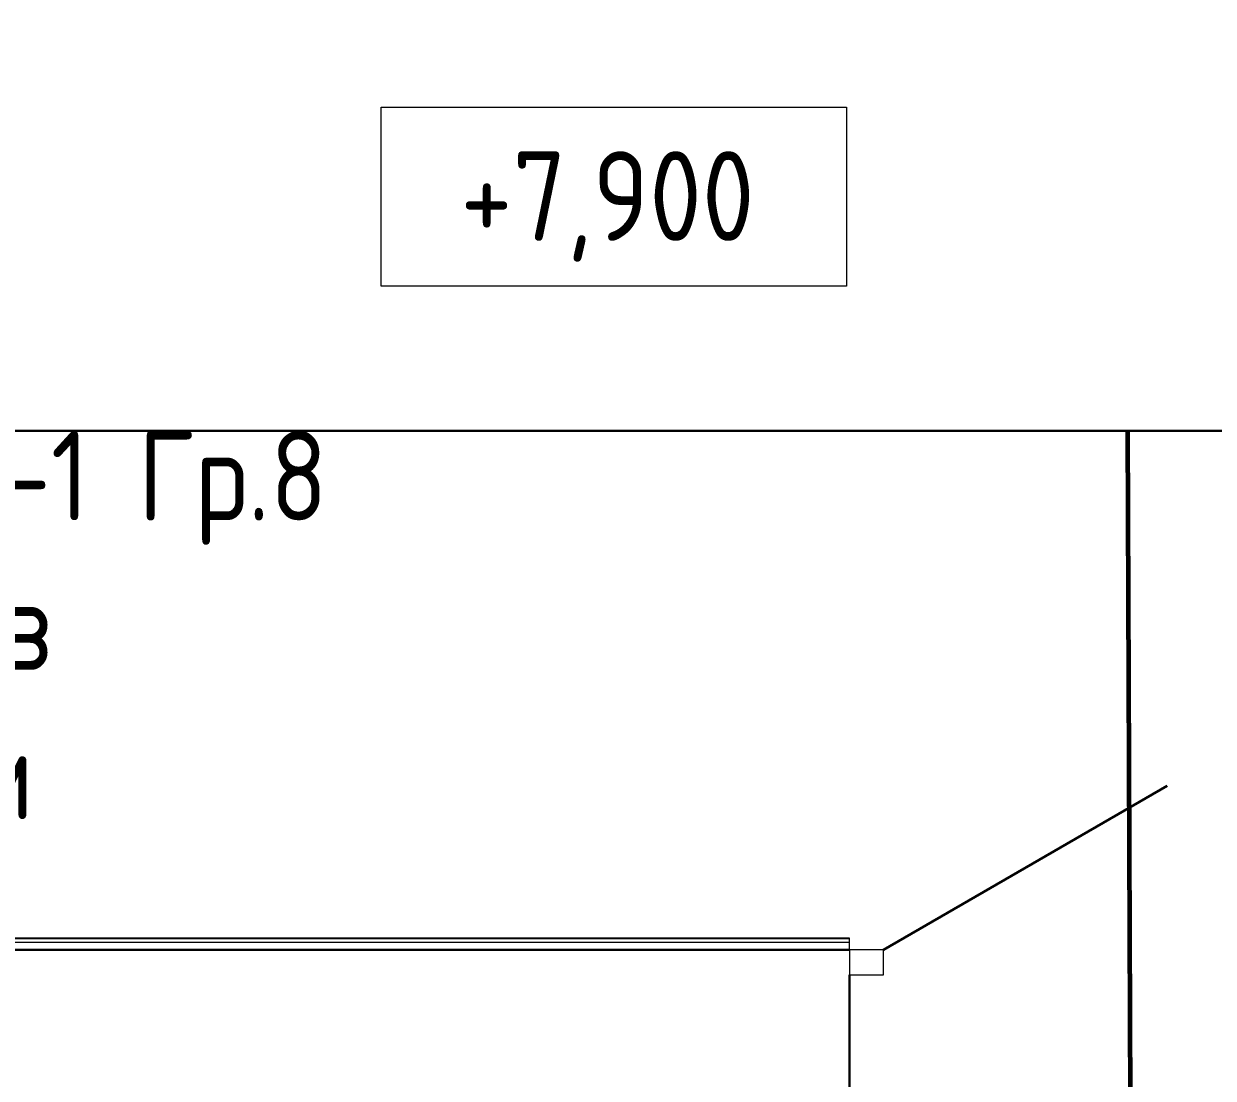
# Model space of a CAD drawing. Header units: millimetres. Extents: x -32 to 417638015, y -35 to 175284279.
# Drawn here: x 417154918 to 417158239, y 175240099 to 175243042 of the extents above; entities that cross this region are included whole.
import ezdxf
from ezdxf import colors
from ezdxf.entities.mleader import LeaderData, LeaderLine
from ezdxf.math import Vec2, Vec3

# ---------------------------------------------------------------- set-up
doc = ezdxf.new("R2010")
doc.units = ezdxf.units.MM
for name, color, linetype, lineweight in [('_ЭМ_гофра', 5, 'Continuous', 60), ('Аннотация', 7, 'Continuous', 18), ('Двери', 7, 'Continuous', 9), ('Отметки', 7, 'Continuous', 9), ('Стены несущие', 7, 'Continuous', 30), ('Стены отделка', 7, 'Continuous', 30), ('Стены штриховка', 7, 'Continuous', 9), ('ШТРИХОВКА', 252, 'Continuous', 15), ('ЭМ_Лоток 1_2', 162, 'Continuous', 30)]:
    doc.layers.add(name, color=color, linetype=linetype, lineweight=lineweight)
doc.layers.add('_ЭМ_Надписи', color=7, linetype='Continuous')
doc.styles.add('GOST Common_1', font='GOST_Common.ttf', dxfattribs={"width": 0.9, "height": 250})
doc.styles.add('ЭОМ', font='isocpeur.ttf', dxfattribs={"width": 0.85, "height": 250})
doc.linetypes.add('Cable in the tray', pattern='A,5,[130,ltypeshp.shx,S=1,R=0,X=0,Y=0],1.5,[130,ltypeshp.shx,S=1.5,R=90,X=0,Y=-1],1,[130,ltypeshp.shx,S=1,R=0,X=0.5,Y=0],5', length=12.5)

# ---------------------------------------------------------------- blocks, each defined once
blk = doc.blocks.new('План 3 этажа')
at = {"layer": 'Аннотация', "color": 8, "lineweight": 20}
for p, q in [((24523.60615828133, 10768.81478851566), (24523.60615828133, 11268.81478851566)), ((24523.60615828133, 11268.81478851566), (25823.60615828133, 11268.81478851566)), ((25823.60615828133, 11268.81478851566), (25823.60615828133, 10768.81478851566)), ((25823.60615828133, 10768.81478851566), (24523.60615828133, 10768.81478851566))]:
    blk.add_line(p, q, dxfattribs=at)
at = {"layer": 'Двери', "color": 8, "lineweight": 30}
blk.add_line((25926.34267625346, 8917.139945119467), (26718.75592071622, 9374.639945119467), dxfattribs=at)
at = {"layer": 'Двери', "color": 8}
for p, q in [((25831.34267625345, 8917.139945119467), (25831.34267625345, 8847.13994511947)), ((25926.34267625346, 8917.139945119467), (25831.34267625345, 8917.139945119467)), ((25926.34267625346, 8847.13994511947), (25926.34267625346, 8917.139945119467)), ((25831.34267625345, 8847.13994511947), (25926.34267625346, 8847.13994511947))]:
    blk.add_line(p, q, dxfattribs=at)
at = {"layer": 'Стены несущие', "color": 8}
for p, q in [((18791.34267625347, 8917.139945119496), (25831.34267625347, 8917.139945119474)), ((25831.34267625347, 8477.139945119474), (25831.34267625347, 8847.13994511947))]:
    blk.add_line(p, q, dxfattribs=at)
at = {"layer": 'Стены отделка', "color": 8, "lineweight": 9}
for p, q in [((25831.34267625347, 8949.139945119474), (18681.34267625347, 8949.139945119496)), ((25831.34267625347, 8917.139945119474), (25831.34267625347, 8949.139945119474))]:
    blk.add_line(p, q, dxfattribs=at)
at = {"layer": 'Стены штриховка', "color": 8}
for p, q in [((25831.34267625347, 8947.139945119474), (18681.34267625347, 8947.139945119496)), ((25831.34267625347, 8937.139945119474), (18791.34267625347, 8937.139945119496))]:
    blk.add_line(p, q, dxfattribs=at)
at = {"layer": 'Отметки', "color": 8, "lineweight": 20, "insert": (24744.93008800171, 11145.52186450329), "char_height": 250, "width": 1028.822568671121, "attachment_point": 1, "line_spacing_factor": 1.022761013168346, "style": 'GOST Common_1'}
blk.add_mtext('+7,900', dxfattribs=at)

msp = doc.modelspace()

# ---------------------------------------------------------------- linework, layer by layer
at = {"layer": '_ЭМ_гофра', "linetype": 'ByBlock'}
msp.add_lwpolyline([(417158010.3780227, 175239342.3608804), (417158000.0216534, 175241905.7510279)], dxfattribs=at)
at = {"layer": 'ЭМ_Лоток 1_2', "linetype": 'Cable in the tray', "ltscale": 50}
msp.add_lwpolyline([(417132663.3096298, 175268196.7129518), (417132702.9363478, 175241905.7510279), (417180042.9009197, 175241905.7510279)], dxfattribs=at)

# ---------------------------------------------------------------- block references
at = {"layer": 'ШТРИХОВКА'}
msp.add_blockref('План 3 этажа', (417131391.5839376, 175231540.6631508), dxfattribs=at)

# ---------------------------------------------------------------- leaders
at = {"layer": '_ЭМ_Надписи', "color": 7, "ltscale": 5}
ml = msp.add_multileader_mtext('Standard', dxfattribs=at)
ml.set_content('{\\fGOST Common|b0|i0|c204|p34;\\W0.9;\\C256;3ЩРС-1\\fISOCPEUR|b0|i0|c204|p34;\\W0.85; Гр.8 Резерв\\P\\fGOST Common|b0|i0|c0|p34;\\W0.9;h=\\fGOST Common|b0|i0|c204|p34;1\\fGOST Common|b0|i0|c0|p34;.\\fGOST Common|b0|i0|c204|p34;8м}', color=1, style='ЭОМ')
ml.set_leader_properties()
ml.build(insert=Vec2(0, 0))
ml.multileader.update_dxf_attribs({"text_left_attachment_type": 6, "text_right_attachment_type": 6, "dogleg_length": 0, "arrow_head_size": 200})
ctx = ml.context
ctx.base_point, ctx.char_height, ctx.arrow_head_size, ctx.landing_gap_size, ctx.plane_origin = Vec3(417154119.4444926, 175241605.7510279), 250, 200, 0, Vec3(417128636.977052, 175255912.6090008)
ctx.left_attachment, ctx.right_attachment = 6, 6
notes = []
notes.append((ctx, [(0, (1, 1, 0), (417154119.4444926, 175241605.7510279), (1, 0), 0, [(0, [(417151662.9253945, 175239985.8030959), (417154644.3022888, 175239994.5649602)], 0, [])])]))
ctx.mtext.insert, ctx.mtext.width, ctx.mtext.defined_height, ctx.mtext.flow_direction = Vec3(417154119.4444926, 175241905.7510279), 2273.287500041229, 545.6159617257083, 5
for ctx, leaders in notes:
    for number, flags, end, landing, length, lines in leaders:
        leader = LeaderData()
        leader.index, (leader.has_last_leader_line, leader.has_dogleg_vector, leader.attachment_direction) = number, flags
        leader.last_leader_point, leader.dogleg_vector, leader.dogleg_length = Vec3(end), Vec3(landing), length
        for number, points, colour, breaks in lines:
            line = LeaderLine()
            line.index, line.vertices, line.color, line.breaks = number, Vec3.list(points), colors.encode_raw_color(colour), breaks
            leader.lines.append(line)
        ctx.leaders.append(leader)

doc.saveas('drawing.dxf')
